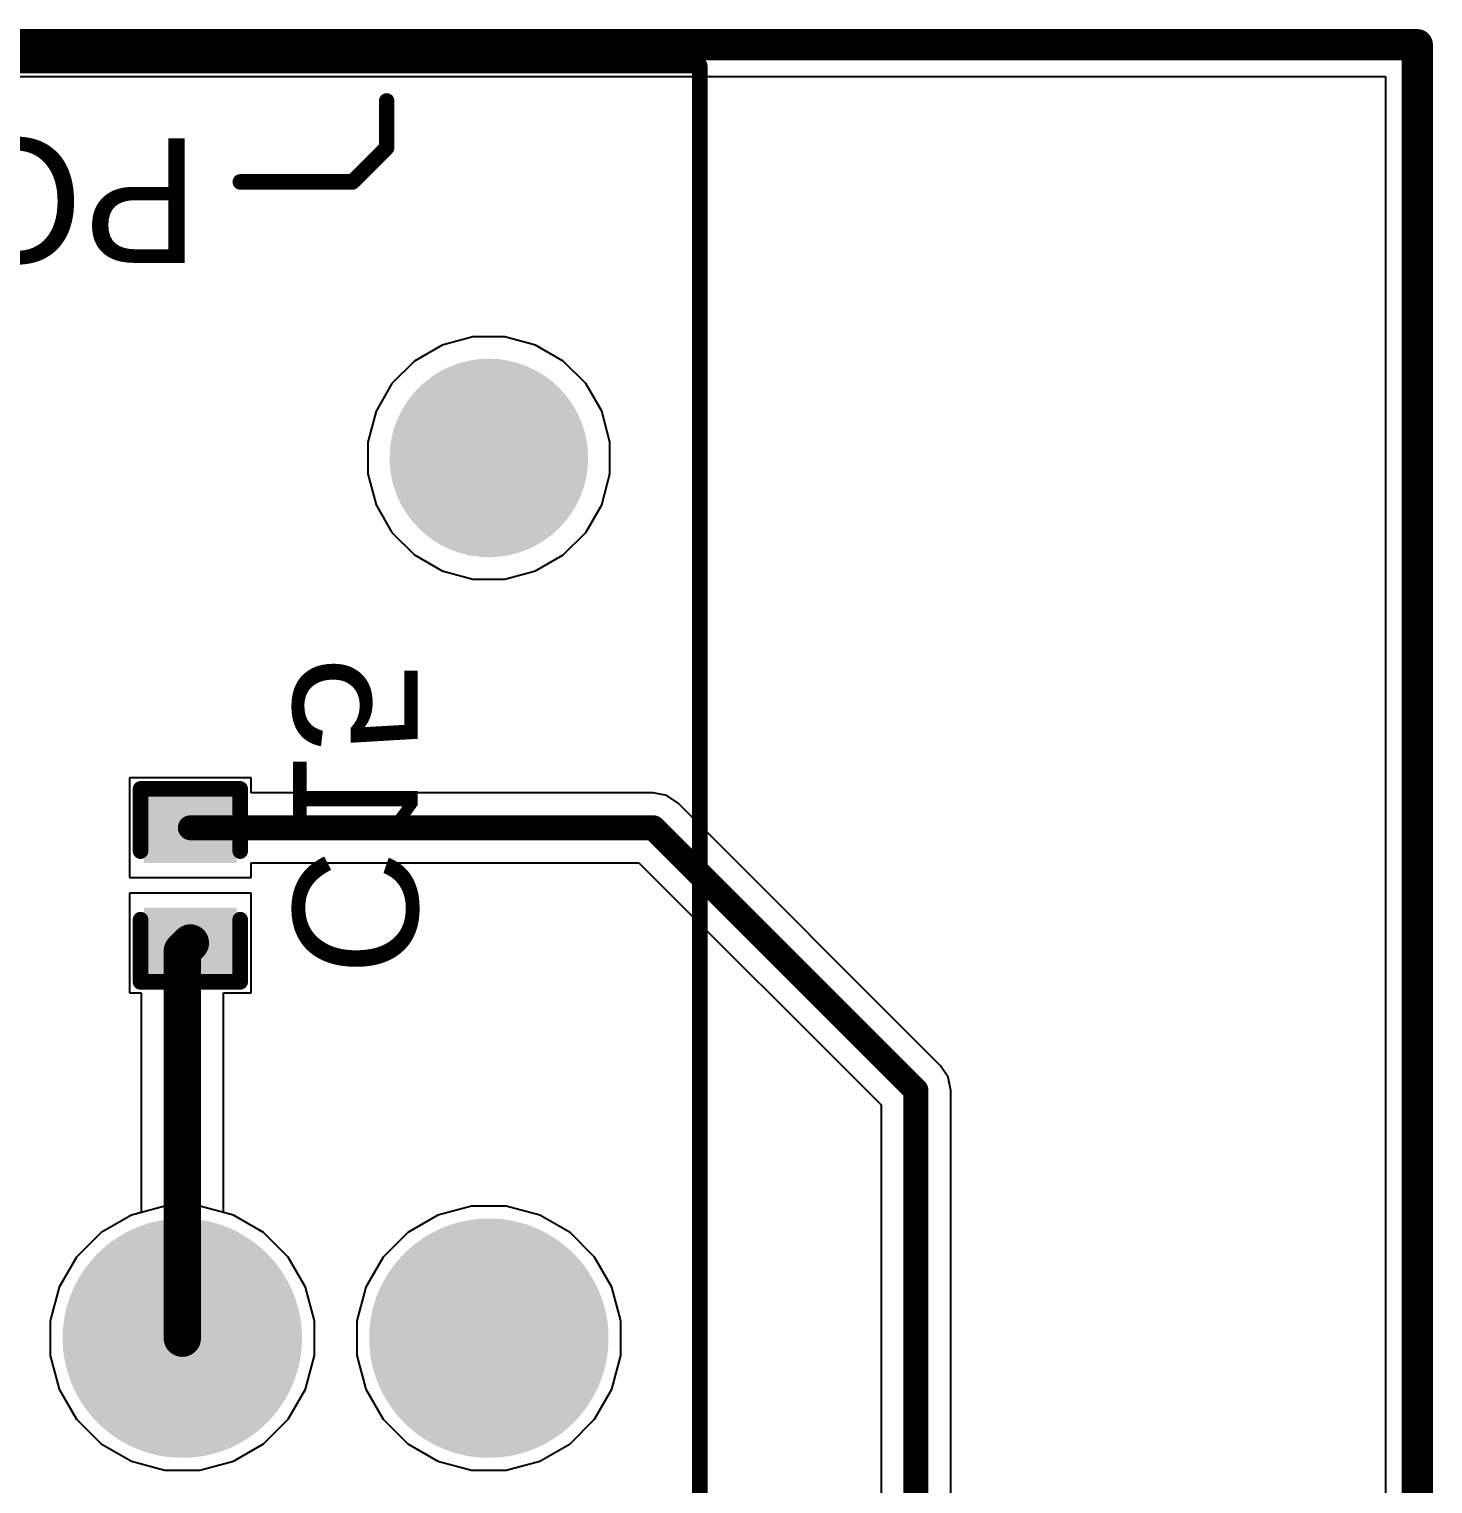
# Model space of a CAD drawing. Header units: inches. Extents: x -0.91 to 3.86, y -0.82 to 4.16.
# Drawn here: x 3.4042 to 3.855, y 3.6878 to 4.155 of the extents above; entities that cross this region are included whole.
import ezdxf

# ---------------------------------------------------------------- set-up
doc = ezdxf.new("R2010")
doc.units = ezdxf.units.IN
doc.header["$MEASUREMENT"] = 0
for name, color, linetype in [('Board Outline', 216, 'Continuous'), ('Bottom Layer 1', 5, 'Continuous'), ('Bottom Overlay', 54, 'Continuous'), ('Bottom Paste', 16, 'Continuous'), ('Bottom Solder', 6, 'Continuous'), ('GND+Signal', 16, 'Continuous'), ('Multi-Layer', 9, 'Continuous'), ('Pad Holes', 156, 'Continuous'), ('PWR+Signal', 76, 'Continuous'), ('Top Layer 1', 1, 'Continuous'), ('Top Overlay', 2, 'Continuous'), ('Top Solder', 216, 'Continuous')]:
    doc.layers.add(name, color=color, linetype=linetype)
doc.styles.add('Arial', font='', dxfattribs={"height": 0.2})
doc.styles.get('Arial').set_extended_font_data('Arial')

# ---------------------------------------------------------------- blocks, each defined once
blk = doc.blocks.new('1053141310_202')
at = {"layer": 'Bottom Layer 1'}
h = blk.add_hatch(color=5, dxfattribs=at)
edge = h.paths.add_edge_path()
edge.add_arc((-0.19685, 0.09212), 0.03543, 0, 360)
h = blk.add_hatch(color=5, dxfattribs=at)
edge = h.paths.add_edge_path()
edge.add_arc((-0.09842, 0.09212), 0.03543, 0, 360)
at = {"layer": 'Bottom Solder'}
h = blk.add_hatch(color=6, dxfattribs=at)
edge = h.paths.add_edge_path()
edge.add_arc((-0.19685, 0.09212), 0.03843, 0, 360)
h = blk.add_hatch(color=6, dxfattribs=at)
edge = h.paths.add_edge_path()
edge.add_arc((-0.09842, 0.09212), 0.03843, 0, 360)
h = blk.add_hatch(color=6, dxfattribs=at)
edge = h.paths.add_edge_path()
edge.add_arc((-0.19685, -0.19055), 0.003, 0, 360)
at = {"layer": 'GND+Signal'}
h = blk.add_hatch(color=16, dxfattribs=at)
edge = h.paths.add_edge_path()
edge.add_arc((-0.19685, 0.09212), 0.03543, 0, 360)
h = blk.add_hatch(color=16, dxfattribs=at)
edge = h.paths.add_edge_path()
edge.add_arc((-0.09842, 0.09212), 0.03543, 0, 360)
at = {"layer": 'Multi-Layer'}
h = blk.add_hatch(color=9, dxfattribs=at)
edge = h.paths.add_edge_path()
edge.add_arc((-0.19685, 0.09212), 0.03543, 0, 360)
h = blk.add_hatch(color=9, dxfattribs=at)
edge = h.paths.add_edge_path()
edge.add_arc((-0.09842, 0.09212), 0.03543, 0, 360)
at = {"layer": 'Pad Holes'}
h = blk.add_hatch(color=7, dxfattribs=at)
edge = h.paths.add_edge_path()
edge.add_arc((-0.19685, 0.09212), 0.02362, 0, 360)
h = blk.add_hatch(color=7, dxfattribs=at)
edge = h.paths.add_edge_path()
edge.add_arc((-0.09842, 0.09212), 0.02362, 0, 360)
h = blk.add_hatch(color=7, dxfattribs=at)
edge = h.paths.add_edge_path()
edge.add_arc((-0.19685, -0.19055), 0.03189, 0, 360)
at = {"layer": 'PWR+Signal'}
h = blk.add_hatch(color=76, dxfattribs=at)
edge = h.paths.add_edge_path()
edge.add_arc((-0.19685, 0.09212), 0.03543, 0, 360)
h = blk.add_hatch(color=76, dxfattribs=at)
edge = h.paths.add_edge_path()
edge.add_arc((-0.09842, 0.09212), 0.03543, 0, 360)
at = {"layer": 'Top Layer 1'}
h = blk.add_hatch(color=1, dxfattribs=at)
edge = h.paths.add_edge_path()
edge.add_arc((-0.19685, 0.09212), 0.03543, 0, 360)
h = blk.add_hatch(color=1, dxfattribs=at)
edge = h.paths.add_edge_path()
edge.add_arc((-0.09842, 0.09212), 0.03543, 0, 360)
at = {"layer": 'Top Solder'}
h = blk.add_hatch(color=216, dxfattribs=at)
edge = h.paths.add_edge_path()
edge.add_arc((-0.19685, 0.09212), 0.03843, 0, 360)
h = blk.add_hatch(color=216, dxfattribs=at)
edge = h.paths.add_edge_path()
edge.add_arc((-0.09842, 0.09212), 0.03843, 0, 360)
h = blk.add_hatch(color=216, dxfattribs=at)
edge = h.paths.add_edge_path()
edge.add_arc((-0.19685, -0.19055), 0.003, 0, 360)
at = {"layer": 'Top Overlay'}
for points in [[(-0.26457, 0.20275, 0.005, 0.005, 0), (-0.26457, -0.31654, 0.005, 0.005, 0)], [(-0.15304, -0.27921, 0.005, 0.005, 0), (-0.16404, -0.29021, 0.005, 0.005, 0)], [(-0.11704, -0.27921, 0.005, 0.005, 0), (-0.15304, -0.27921, 0.005, 0.005, 0)], [(-0.16404, -0.29021, 0.005, 0.005, 0), (-0.16404, -0.30521, 0.005, 0.005, 0)], [(0.26457, -0.31654, 0.005, 0.005, 0), (-0.26457, -0.31654, 0.005, 0.005, 0)]]:
    blk.add_lwpolyline(points, format="xyseb", dxfattribs=at)
for points in [[(-0.15429, -0.27921, 0.0025, 0.0025, 1), (-0.15179, -0.27921, 0.0025, 0.0025, 1)], [(-0.15429, -0.27921, 0.0025, 0.0025, 1), (-0.15179, -0.27921, 0.0025, 0.0025, 1)], [(-0.11829, -0.27921, 0.0025, 0.0025, 1), (-0.11579, -0.27921, 0.0025, 0.0025, 1)], [(-0.16529, -0.29021, 0.0025, 0.0025, 1), (-0.16279, -0.29021, 0.0025, 0.0025, 1)], [(-0.16529, -0.29021, 0.0025, 0.0025, 1), (-0.16279, -0.29021, 0.0025, 0.0025, 1)], [(-0.16529, -0.30521, 0.0025, 0.0025, 1), (-0.16279, -0.30521, 0.0025, 0.0025, 1)], [(-0.26582, -0.31654, 0.0025, 0.0025, 1), (-0.26332, -0.31654, 0.0025, 0.0025, 1)], [(-0.26582, -0.31654, 0.0025, 0.0025, 1), (-0.26332, -0.31654, 0.0025, 0.0025, 1)]]:
    blk.add_lwpolyline(points, format="xyseb", close=True, dxfattribs=at)
at = {"layer": 'Top Overlay', "style": 'Arial'}
blk.add_text('PCB Edge', height=0.04, dxfattribs=at).set_placement((-0.10375, -0.29321))
blk = doc.blocks.new('C___0402_B_236')
at = {"layer": 'Bottom Layer 1'}
for points in [[(-0.0095, 0.0125), (-0.0095, -0.0125), (-0.0275, -0.0125), (-0.0275, 0.0125)], [(0.0275, 0.0125), (0.0275, -0.0125), (0.0095, -0.0125), (0.0095, 0.0125)]]:
    blk.add_hatch(color=5, dxfattribs=at).paths.add_polyline_path(points)
at = {"layer": 'Bottom Paste'}
for points in [[(-0.0095, 0.0125), (-0.0095, -0.0125), (-0.0275, -0.0125), (-0.0275, 0.0125)], [(0.0275, 0.0125), (0.0275, -0.0125), (0.0095, -0.0125), (0.0095, 0.0125)]]:
    blk.add_hatch(color=16, dxfattribs=at).paths.add_polyline_path(points)
at = {"layer": 'Bottom Solder'}
for points in [[(-0.00714, 0.01486), (-0.00714, -0.01486), (-0.02986, -0.01486), (-0.02986, 0.01486)], [(0.02986, 0.01486), (0.02986, -0.01486), (0.00714, -0.01486), (0.00714, 0.01486)]]:
    blk.add_hatch(color=6, dxfattribs=at).paths.add_polyline_path(points)
at = {"layer": 'Bottom Overlay'}
for points in [[(-0.031, 0.016, 0.005, 0.005, 0), (-0.011, 0.016, 0.005, 0.005, 0)], [(-0.031, 0.016, 0.005, 0.005, 0), (-0.031, -0.016, 0.005, 0.005, 0)], [(0.011, 0.016, 0.005, 0.005, 0), (0.031, 0.016, 0.005, 0.005, 0)], [(0.031, 0.016, 0.005, 0.005, 0), (0.031, -0.016, 0.005, 0.005, 0)], [(-0.031, -0.016, 0.005, 0.005, 0), (-0.011, -0.016, 0.005, 0.005, 0)], [(0.011, -0.016, 0.005, 0.005, 0), (0.031, -0.016, 0.005, 0.005, 0)]]:
    blk.add_lwpolyline(points, format="xyseb", dxfattribs=at)
for points in [[(-0.03225, 0.016, 0.0025, 0.0025, 1), (-0.02975, 0.016, 0.0025, 0.0025, 1)], [(-0.03225, 0.016, 0.0025, 0.0025, 1), (-0.02975, 0.016, 0.0025, 0.0025, 1)], [(-0.01225, 0.016, 0.0025, 0.0025, 1), (-0.00975, 0.016, 0.0025, 0.0025, 1)], [(0.00975, 0.016, 0.0025, 0.0025, 1), (0.01225, 0.016, 0.0025, 0.0025, 1)], [(0.02975, 0.016, 0.0025, 0.0025, 1), (0.03225, 0.016, 0.0025, 0.0025, 1)], [(0.02975, 0.016, 0.0025, 0.0025, 1), (0.03225, 0.016, 0.0025, 0.0025, 1)], [(-0.03225, -0.016, 0.0025, 0.0025, 1), (-0.02975, -0.016, 0.0025, 0.0025, 1)], [(-0.03225, -0.016, 0.0025, 0.0025, 1), (-0.02975, -0.016, 0.0025, 0.0025, 1)], [(-0.01225, -0.016, 0.0025, 0.0025, 1), (-0.00975, -0.016, 0.0025, 0.0025, 1)], [(0.00975, -0.016, 0.0025, 0.0025, 1), (0.01225, -0.016, 0.0025, 0.0025, 1)], [(0.02975, -0.016, 0.0025, 0.0025, 1), (0.03225, -0.016, 0.0025, 0.0025, 1)], [(0.02975, -0.016, 0.0025, 0.0025, 1), (0.03225, -0.016, 0.0025, 0.0025, 1)]]:
    blk.add_lwpolyline(points, format="xyseb", close=True, dxfattribs=at)

msp = doc.modelspace()

# ---------------------------------------------------------------- linework, layer by layer
at = {"layer": 'Board Outline'}
for points in [[(0, 4.15, 0.01, 0.01, 0), (3.85, 4.15, 0.01, 0.01, 0)], [(3.85, 0, 0.01, 0.01, 0), (3.85, 4.15, 0.01, 0.01, 0)]]:
    msp.add_lwpolyline(points, format="xyseb", dxfattribs=at)
msp.add_lwpolyline([(3.8475, 4.15, 0.005, 0.005, 1), (3.8525, 4.15, 0.005, 0.005, 1)], format="xyseb", close=True, dxfattribs=at)
msp.add_lwpolyline([(3.8475, 4.15, 0.005, 0.005, 1), (3.8525, 4.15, 0.005, 0.005, 1)], format="xyseb", close=True, dxfattribs=at)
at = {"layer": 'Bottom Layer 1'}
for p, q in [((2.26495, 4.1398), (3.8398, 4.1398)), ((3.8398, 4.1398), (3.8398, 0.0102)), ((3.54673, 4.05615), (3.53684, 4.0535)), ((3.55697, 4.05615), (3.54673, 4.05615)), ((3.56686, 4.0535), (3.55697, 4.05615)), ((3.53684, 4.0535), (3.52797, 4.04838)), ((3.57573, 4.04838), (3.56686, 4.0535)), ((3.52797, 4.04838), (3.52073, 4.04113)), ((3.58297, 4.04113), (3.57573, 4.04838)), ((3.52073, 4.04113), (3.51561, 4.03227)), ((3.58809, 4.03227), (3.58297, 4.04113)), ((3.51561, 4.03227), (3.51296, 4.02238)), ((3.59074, 4.02238), (3.58809, 4.03227)), ((3.51296, 4.02238), (3.51296, 4.01214)), ((3.59074, 4.01214), (3.59074, 4.02238)), ((3.51296, 4.01214), (3.51561, 4.00225)), ((3.58809, 4.00225), (3.59074, 4.01214)), ((3.51561, 4.00225), (3.52073, 3.99338)), ((3.58297, 3.99338), (3.58809, 4.00225)), ((3.52073, 3.99338), (3.52797, 3.98614)), ((3.57573, 3.98614), (3.58297, 3.99338)), ((3.52797, 3.98614), (3.53684, 3.98102)), ((3.56686, 3.98102), (3.57573, 3.98614)), ((3.53684, 3.98102), (3.54673, 3.97837)), ((3.55697, 3.97837), (3.56686, 3.98102)), ((3.54673, 3.97837), (3.55697, 3.97837)), ((3.4755, 3.9145), (3.4365, 3.9145)), ((3.4365, 3.9145), (3.4365, 3.8825)), ((3.4755, 3.90972), (3.4755, 3.9145)), ((3.60466, 3.90972), (3.4755, 3.90972)), ((3.60895, 3.90886), (3.60466, 3.90972)), ((3.60466, 3.90972), (3.60466, 3.90972)), ((3.61259, 3.90643), (3.60895, 3.90886)), ((3.69693, 3.82209), (3.61259, 3.90643)), ((3.4755, 3.8825), (3.4755, 3.88728)), ((3.4755, 3.88728), (3.60002, 3.88728)), ((3.60002, 3.88728), (3.67778, 3.80952)), ((3.4365, 3.8825), (3.4755, 3.8825)), ((3.4755, 3.8775), (3.4365, 3.8775)), ((3.4365, 3.8775), (3.4365, 3.8455)), ((3.4755, 3.8455), (3.4755, 3.8775)), ((3.4365, 3.8455), (3.44017, 3.8455)), ((3.44017, 3.8455), (3.44017, 3.77496)), ((3.46668, 3.77496), (3.46668, 3.8455)), ((3.46668, 3.8455), (3.4755, 3.8455)), ((3.69936, 3.81845), (3.69693, 3.82209)), ((3.69693, 3.82209), (3.69693, 3.82209)), ((3.70022, 3.81416), (3.69936, 3.81845)), ((3.70022, 3.57939), (3.70022, 3.81416)), ((3.70022, 3.81416), (3.70022, 3.81416)), ((3.67778, 3.80952), (3.67778, 3.57939)), ((3.54626, 3.77701), (3.53547, 3.77412)), ((3.55744, 3.77701), (3.54626, 3.77701)), ((3.56823, 3.77412), (3.55744, 3.77701)), ((3.43705, 3.77412), (3.42737, 3.76853)), ((3.44017, 3.77496), (3.43705, 3.77412)), ((3.4698, 3.77412), (3.46668, 3.77496)), ((3.47948, 3.76853), (3.4698, 3.77412)), ((3.53547, 3.77412), (3.5258, 3.76853)), ((3.57791, 3.76853), (3.56823, 3.77412)), ((3.42737, 3.76853), (3.41947, 3.76063)), ((3.48738, 3.76063), (3.47948, 3.76853)), ((3.5258, 3.76853), (3.5179, 3.76063)), ((3.58581, 3.76063), (3.57791, 3.76853)), ((3.41947, 3.76063), (3.41388, 3.75096)), ((3.49297, 3.75096), (3.48738, 3.76063)), ((3.5179, 3.76063), (3.51231, 3.75096)), ((3.59139, 3.75096), (3.58581, 3.76063)), ((3.41388, 3.75096), (3.41099, 3.74017)), ((3.49586, 3.74017), (3.49297, 3.75096)), ((3.51231, 3.75096), (3.50942, 3.74017)), ((3.59428, 3.74017), (3.59139, 3.75096)), ((3.41099, 3.74017), (3.41099, 3.72899)), ((3.49586, 3.72899), (3.49586, 3.74017)), ((3.50942, 3.74017), (3.50942, 3.72899)), ((3.59428, 3.72899), (3.59428, 3.74017)), ((3.41099, 3.72899), (3.41388, 3.7182)), ((3.49297, 3.7182), (3.49586, 3.72899)), ((3.50942, 3.72899), (3.51231, 3.7182)), ((3.59139, 3.7182), (3.59428, 3.72899)), ((3.41388, 3.7182), (3.41947, 3.70853)), ((3.48738, 3.70853), (3.49297, 3.7182)), ((3.51231, 3.7182), (3.5179, 3.70853)), ((3.58581, 3.70853), (3.59139, 3.7182)), ((3.41947, 3.70853), (3.42737, 3.70063)), ((3.47948, 3.70063), (3.48738, 3.70853)), ((3.5179, 3.70853), (3.5258, 3.70063)), ((3.57791, 3.70063), (3.58581, 3.70853)), ((3.42737, 3.70063), (3.43705, 3.69504)), ((3.4698, 3.69504), (3.47948, 3.70063)), ((3.5258, 3.70063), (3.53547, 3.69504)), ((3.56823, 3.69504), (3.57791, 3.70063)), ((3.43705, 3.69504), (3.44784, 3.69215)), ((3.44784, 3.69215), (3.45901, 3.69215)), ((3.45901, 3.69215), (3.4698, 3.69504)), ((3.53547, 3.69504), (3.54626, 3.69215)), ((3.54626, 3.69215), (3.55744, 3.69215)), ((3.55744, 3.69215), (3.56823, 3.69504))]:
    msp.add_line(p, q, dxfattribs=at)
for points in [[(3.456, 3.8985, 0.008, 0.008, 0), (3.60466, 3.8985, 0.008, 0.008, 0)], [(3.60466, 3.8985, 0.008, 0.008, 0), (3.689, 3.81416, 0.008, 0.008, 0)], [(3.45342, 3.85893, 0.012, 0.012, 0), (3.456, 3.8615, 0.012, 0.012, 0)], [(3.45342, 3.73458, 0.012, 0.012, 0), (3.45342, 3.85893, 0.012, 0.012, 0)], [(3.689, 3.564, 0.008, 0.008, 0), (3.689, 3.81416, 0.008, 0.008, 0)]]:
    msp.add_lwpolyline(points, format="xyseb", dxfattribs=at)
for points in [[(3.454, 3.8985, 0.004, 0.004, 1), (3.458, 3.8985, 0.004, 0.004, 1)], [(3.60266, 3.8985, 0.004, 0.004, 1), (3.60666, 3.8985, 0.004, 0.004, 1)], [(3.60266, 3.8985, 0.004, 0.004, 1), (3.60666, 3.8985, 0.004, 0.004, 1)], [(3.45042, 3.85893, 0.006, 0.006, 1), (3.45642, 3.85893, 0.006, 0.006, 1)], [(3.45042, 3.85893, 0.006, 0.006, 1), (3.45642, 3.85893, 0.006, 0.006, 1)], [(3.453, 3.8615, 0.006, 0.006, 1), (3.459, 3.8615, 0.006, 0.006, 1)], [(3.687, 3.81416, 0.004, 0.004, 1), (3.691, 3.81416, 0.004, 0.004, 1)], [(3.687, 3.81416, 0.004, 0.004, 1), (3.691, 3.81416, 0.004, 0.004, 1)], [(3.45042, 3.73458, 0.006, 0.006, 1), (3.45642, 3.73458, 0.006, 0.006, 1)]]:
    msp.add_lwpolyline(points, format="xyseb", close=True, dxfattribs=at)
at = {"layer": 'GND+Signal'}
for p, q in [((0.0102, 4.1398), (3.8398, 4.1398)), ((3.8398, 4.1398), (3.8398, 0.0102)), ((3.54673, 4.05615), (3.53684, 4.0535)), ((3.55697, 4.05615), (3.54673, 4.05615)), ((3.56686, 4.0535), (3.55697, 4.05615)), ((3.53684, 4.0535), (3.52797, 4.04838)), ((3.57573, 4.04838), (3.56686, 4.0535)), ((3.52797, 4.04838), (3.52073, 4.04113)), ((3.58297, 4.04113), (3.57573, 4.04838)), ((3.52073, 4.04113), (3.51561, 4.03227)), ((3.58809, 4.03227), (3.58297, 4.04113)), ((3.51561, 4.03227), (3.51296, 4.02238)), ((3.59074, 4.02238), (3.58809, 4.03227)), ((3.51296, 4.02238), (3.51296, 4.01214)), ((3.59074, 4.01214), (3.59074, 4.02238)), ((3.51296, 4.01214), (3.51561, 4.00225)), ((3.58809, 4.00225), (3.59074, 4.01214)), ((3.51561, 4.00225), (3.52073, 3.99338)), ((3.58297, 3.99338), (3.58809, 4.00225)), ((3.52073, 3.99338), (3.52797, 3.98614)), ((3.57573, 3.98614), (3.58297, 3.99338)), ((3.52797, 3.98614), (3.53684, 3.98102)), ((3.56686, 3.98102), (3.57573, 3.98614)), ((3.53684, 3.98102), (3.54673, 3.97837)), ((3.55697, 3.97837), (3.56686, 3.98102)), ((3.54673, 3.97837), (3.55697, 3.97837)), ((3.44784, 3.77701), (3.43705, 3.77412)), ((3.45901, 3.77701), (3.44784, 3.77701)), ((3.4698, 3.77412), (3.45901, 3.77701)), ((3.54626, 3.77701), (3.53547, 3.77412)), ((3.55744, 3.77701), (3.54626, 3.77701)), ((3.56823, 3.77412), (3.55744, 3.77701)), ((3.43705, 3.77412), (3.42737, 3.76853)), ((3.47948, 3.76853), (3.4698, 3.77412)), ((3.53547, 3.77412), (3.5258, 3.76853)), ((3.57791, 3.76853), (3.56823, 3.77412)), ((3.42737, 3.76853), (3.41947, 3.76063)), ((3.48738, 3.76063), (3.47948, 3.76853)), ((3.5258, 3.76853), (3.5179, 3.76063)), ((3.58581, 3.76063), (3.57791, 3.76853)), ((3.41947, 3.76063), (3.41388, 3.75096)), ((3.49297, 3.75096), (3.48738, 3.76063)), ((3.5179, 3.76063), (3.51231, 3.75096)), ((3.59139, 3.75096), (3.58581, 3.76063)), ((3.41388, 3.75096), (3.41099, 3.74017)), ((3.49586, 3.74017), (3.49297, 3.75096)), ((3.51231, 3.75096), (3.50942, 3.74017)), ((3.59428, 3.74017), (3.59139, 3.75096)), ((3.41099, 3.74017), (3.41099, 3.72899)), ((3.49586, 3.72899), (3.49586, 3.74017)), ((3.50942, 3.74017), (3.50942, 3.72899)), ((3.59428, 3.72899), (3.59428, 3.74017)), ((3.41099, 3.72899), (3.41388, 3.7182)), ((3.49297, 3.7182), (3.49586, 3.72899)), ((3.50942, 3.72899), (3.51231, 3.7182)), ((3.59139, 3.7182), (3.59428, 3.72899)), ((3.41388, 3.7182), (3.41947, 3.70853)), ((3.48738, 3.70853), (3.49297, 3.7182)), ((3.51231, 3.7182), (3.5179, 3.70853)), ((3.58581, 3.70853), (3.59139, 3.7182)), ((3.41947, 3.70853), (3.42737, 3.70063)), ((3.47948, 3.70063), (3.48738, 3.70853)), ((3.5179, 3.70853), (3.5258, 3.70063)), ((3.57791, 3.70063), (3.58581, 3.70853)), ((3.42737, 3.70063), (3.43705, 3.69504)), ((3.4698, 3.69504), (3.47948, 3.70063)), ((3.5258, 3.70063), (3.53547, 3.69504)), ((3.56823, 3.69504), (3.57791, 3.70063)), ((3.43705, 3.69504), (3.44784, 3.69215)), ((3.44784, 3.69215), (3.45901, 3.69215)), ((3.45901, 3.69215), (3.4698, 3.69504)), ((3.53547, 3.69504), (3.54626, 3.69215)), ((3.54626, 3.69215), (3.55744, 3.69215)), ((3.55744, 3.69215), (3.56823, 3.69504))]:
    msp.add_line(p, q, dxfattribs=at)
at = {"layer": 'PWR+Signal'}
for p, q in [((0.0102, 4.1398), (3.8398, 4.1398)), ((3.8398, 4.1398), (3.8398, 0.0102)), ((3.54673, 4.05615), (3.53684, 4.0535)), ((3.55697, 4.05615), (3.54673, 4.05615)), ((3.56686, 4.0535), (3.55697, 4.05615)), ((3.53684, 4.0535), (3.52797, 4.04838)), ((3.57573, 4.04838), (3.56686, 4.0535)), ((3.52797, 4.04838), (3.52073, 4.04113)), ((3.58297, 4.04113), (3.57573, 4.04838)), ((3.52073, 4.04113), (3.51561, 4.03227)), ((3.58809, 4.03227), (3.58297, 4.04113)), ((3.51561, 4.03227), (3.51296, 4.02238)), ((3.59074, 4.02238), (3.58809, 4.03227)), ((3.51296, 4.02238), (3.51296, 4.01214)), ((3.59074, 4.01214), (3.59074, 4.02238)), ((3.51296, 4.01214), (3.51561, 4.00225)), ((3.58809, 4.00225), (3.59074, 4.01214)), ((3.51561, 4.00225), (3.52073, 3.99338)), ((3.58297, 3.99338), (3.58809, 4.00225)), ((3.52073, 3.99338), (3.52797, 3.98614)), ((3.57573, 3.98614), (3.58297, 3.99338)), ((3.52797, 3.98614), (3.53684, 3.98102)), ((3.56686, 3.98102), (3.57573, 3.98614)), ((3.53684, 3.98102), (3.54673, 3.97837)), ((3.55697, 3.97837), (3.56686, 3.98102)), ((3.54673, 3.97837), (3.55697, 3.97837)), ((3.44784, 3.77701), (3.43705, 3.77412)), ((3.45901, 3.77701), (3.44784, 3.77701)), ((3.4698, 3.77412), (3.45901, 3.77701)), ((3.54626, 3.77701), (3.53547, 3.77412)), ((3.55744, 3.77701), (3.54626, 3.77701)), ((3.56823, 3.77412), (3.55744, 3.77701)), ((3.43705, 3.77412), (3.42737, 3.76853)), ((3.47948, 3.76853), (3.4698, 3.77412)), ((3.53547, 3.77412), (3.5258, 3.76853)), ((3.57791, 3.76853), (3.56823, 3.77412)), ((3.42737, 3.76853), (3.41947, 3.76063)), ((3.48738, 3.76063), (3.47948, 3.76853)), ((3.5258, 3.76853), (3.5179, 3.76063)), ((3.58581, 3.76063), (3.57791, 3.76853)), ((3.41947, 3.76063), (3.41388, 3.75096)), ((3.49297, 3.75096), (3.48738, 3.76063)), ((3.5179, 3.76063), (3.51231, 3.75096)), ((3.59139, 3.75096), (3.58581, 3.76063)), ((3.41388, 3.75096), (3.41099, 3.74017)), ((3.49586, 3.74017), (3.49297, 3.75096)), ((3.51231, 3.75096), (3.50942, 3.74017)), ((3.59428, 3.74017), (3.59139, 3.75096)), ((3.41099, 3.74017), (3.41099, 3.72899)), ((3.49586, 3.72899), (3.49586, 3.74017)), ((3.50942, 3.74017), (3.50942, 3.72899)), ((3.59428, 3.72899), (3.59428, 3.74017)), ((3.41099, 3.72899), (3.41388, 3.7182)), ((3.49297, 3.7182), (3.49586, 3.72899)), ((3.50942, 3.72899), (3.51231, 3.7182)), ((3.59139, 3.7182), (3.59428, 3.72899)), ((3.41388, 3.7182), (3.41947, 3.70853)), ((3.48738, 3.70853), (3.49297, 3.7182)), ((3.51231, 3.7182), (3.5179, 3.70853)), ((3.58581, 3.70853), (3.59139, 3.7182)), ((3.41947, 3.70853), (3.42737, 3.70063)), ((3.47948, 3.70063), (3.48738, 3.70853)), ((3.5179, 3.70853), (3.5258, 3.70063)), ((3.57791, 3.70063), (3.58581, 3.70853)), ((3.42737, 3.70063), (3.43705, 3.69504)), ((3.4698, 3.69504), (3.47948, 3.70063)), ((3.5258, 3.70063), (3.53547, 3.69504)), ((3.56823, 3.69504), (3.57791, 3.70063)), ((3.43705, 3.69504), (3.44784, 3.69215)), ((3.44784, 3.69215), (3.45901, 3.69215)), ((3.45901, 3.69215), (3.4698, 3.69504)), ((3.53547, 3.69504), (3.54626, 3.69215)), ((3.54626, 3.69215), (3.55744, 3.69215)), ((3.55744, 3.69215), (3.56823, 3.69504))]:
    msp.add_line(p, q, dxfattribs=at)
at = {"layer": 'Top Layer 1'}
for p, q in [((2.8824, 4.1398), (3.8398, 4.1398)), ((3.8398, 4.1398), (3.8398, 0.0102)), ((3.54673, 4.05615), (3.53684, 4.0535)), ((3.55697, 4.05615), (3.54673, 4.05615)), ((3.56686, 4.0535), (3.55697, 4.05615)), ((3.53684, 4.0535), (3.52797, 4.04838)), ((3.57573, 4.04838), (3.56686, 4.0535)), ((3.52797, 4.04838), (3.52073, 4.04113)), ((3.58297, 4.04113), (3.57573, 4.04838)), ((3.52073, 4.04113), (3.51561, 4.03227)), ((3.58809, 4.03227), (3.58297, 4.04113)), ((3.51561, 4.03227), (3.51296, 4.02238)), ((3.59074, 4.02238), (3.58809, 4.03227)), ((3.51296, 4.02238), (3.51296, 4.01214)), ((3.59074, 4.01214), (3.59074, 4.02238)), ((3.51296, 4.01214), (3.51561, 4.00225)), ((3.58809, 4.00225), (3.59074, 4.01214)), ((3.51561, 4.00225), (3.52073, 3.99338)), ((3.58297, 3.99338), (3.58809, 4.00225)), ((3.52073, 3.99338), (3.52797, 3.98614)), ((3.57573, 3.98614), (3.58297, 3.99338)), ((3.52797, 3.98614), (3.53684, 3.98102)), ((3.56686, 3.98102), (3.57573, 3.98614)), ((3.53684, 3.98102), (3.54673, 3.97837)), ((3.55697, 3.97837), (3.56686, 3.98102)), ((3.54673, 3.97837), (3.55697, 3.97837)), ((3.44784, 3.77701), (3.43705, 3.77412)), ((3.45901, 3.77701), (3.44784, 3.77701)), ((3.4698, 3.77412), (3.45901, 3.77701)), ((3.54626, 3.77701), (3.53547, 3.77412)), ((3.55744, 3.77701), (3.54626, 3.77701)), ((3.56823, 3.77412), (3.55744, 3.77701)), ((3.43705, 3.77412), (3.42737, 3.76853)), ((3.47948, 3.76853), (3.4698, 3.77412)), ((3.53547, 3.77412), (3.5258, 3.76853)), ((3.57791, 3.76853), (3.56823, 3.77412)), ((3.42737, 3.76853), (3.41947, 3.76063)), ((3.48738, 3.76063), (3.47948, 3.76853)), ((3.5258, 3.76853), (3.5179, 3.76063)), ((3.58581, 3.76063), (3.57791, 3.76853)), ((3.41947, 3.76063), (3.41388, 3.75096)), ((3.49297, 3.75096), (3.48738, 3.76063)), ((3.5179, 3.76063), (3.51231, 3.75096)), ((3.59139, 3.75096), (3.58581, 3.76063)), ((3.41388, 3.75096), (3.41099, 3.74017)), ((3.49586, 3.74017), (3.49297, 3.75096)), ((3.51231, 3.75096), (3.50942, 3.74017)), ((3.59428, 3.74017), (3.59139, 3.75096)), ((3.41099, 3.74017), (3.41099, 3.72899)), ((3.49586, 3.72899), (3.49586, 3.74017)), ((3.50942, 3.74017), (3.50942, 3.72899)), ((3.59428, 3.72899), (3.59428, 3.74017)), ((3.41099, 3.72899), (3.41388, 3.7182)), ((3.49297, 3.7182), (3.49586, 3.72899)), ((3.50942, 3.72899), (3.51231, 3.7182)), ((3.59139, 3.7182), (3.59428, 3.72899)), ((3.41388, 3.7182), (3.41947, 3.70853)), ((3.48738, 3.70853), (3.49297, 3.7182)), ((3.51231, 3.7182), (3.5179, 3.70853)), ((3.58581, 3.70853), (3.59139, 3.7182)), ((3.41947, 3.70853), (3.42737, 3.70063)), ((3.47948, 3.70063), (3.48738, 3.70853)), ((3.5179, 3.70853), (3.5258, 3.70063)), ((3.57791, 3.70063), (3.58581, 3.70853)), ((3.42737, 3.70063), (3.43705, 3.69504)), ((3.4698, 3.69504), (3.47948, 3.70063)), ((3.5258, 3.70063), (3.53547, 3.69504)), ((3.56823, 3.69504), (3.57791, 3.70063)), ((3.43705, 3.69504), (3.44784, 3.69215)), ((3.44784, 3.69215), (3.45901, 3.69215)), ((3.45901, 3.69215), (3.4698, 3.69504)), ((3.53547, 3.69504), (3.54626, 3.69215)), ((3.54626, 3.69215), (3.55744, 3.69215)), ((3.55744, 3.69215), (3.56823, 3.69504))]:
    msp.add_line(p, q, dxfattribs=at)

# ---------------------------------------------------------------- block references
for name, p, rotation in [('1053141310_202', (3.355, 3.82671), 180), ('C___0402_B_236', (3.456, 3.88), 90)]:
    msp.add_blockref(name, p, dxfattribs=dict(rotation=rotation))

# ---------------------------------------------------------------- texts
at = {"layer": 'Bottom Overlay', "style": 'Arial', "text_generation_flag": 2}
msp.add_text('C15', height=0.04, rotation=270, dxfattribs=at).set_placement((3.48901, 3.85102))

doc.saveas('drawing.dxf')
